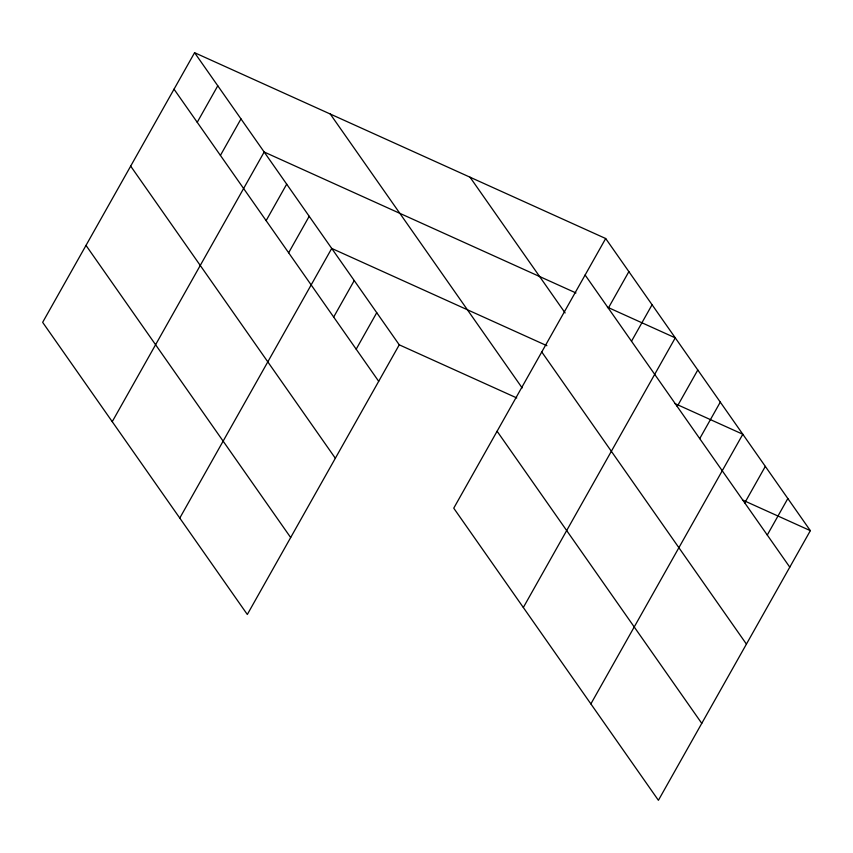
<?xml version="1.0" encoding="UTF-8"?>
<svg xmlns="http://www.w3.org/2000/svg" width="853" height="853" viewBox="0 0 853 853"><rect width="100%" height="100%" fill="white"/><g stroke="black" fill="none" stroke-linecap="round" stroke-linejoin="round"><path stroke-width="1.28" d="M194.591 52.694L42.65 322.338L247.317 614.48L399.257 344.825L194.591 52.694L605.683 238.52L810.35 530.662L658.409 800.306L453.743 508.175L605.683 238.52M197.224 122.299L217.782 85.801M220.415 155.406L240.983 118.908M112.233 421.67L264.174 152.015L575.946 292.952M266.125 220.65L286.693 184.152M288.645 252.787L309.202 216.289M179.78 518.07L331.721 248.426L546.901 345.7M333.672 317.049L354.23 280.562M356.181 349.186L376.749 312.688M608.317 308.125L628.874 271.627M631.508 341.232L652.076 304.745M523.326 607.496L675.267 337.852L607.443 307.187M677.218 406.476L697.786 369.989M699.727 438.613L720.295 402.115M590.873 703.906L742.814 434.252L674.979 403.597M744.754 502.886L765.322 466.388M767.274 535.023L787.841 498.525M399.257 344.825L516.747 397.935M742.515 499.997L810.35 530.662M585.115 275.018L789.782 567.16M470.024 177.2L565.123 312.944M541.762 351.958L746.428 644.1M330.25 114.014L522.164 387.944M497.096 431.234L701.763 723.365M174.023 89.181L378.7 381.323M130.669 166.122L335.346 458.264M86.004 245.397L290.67 537.539"/></g></svg>
